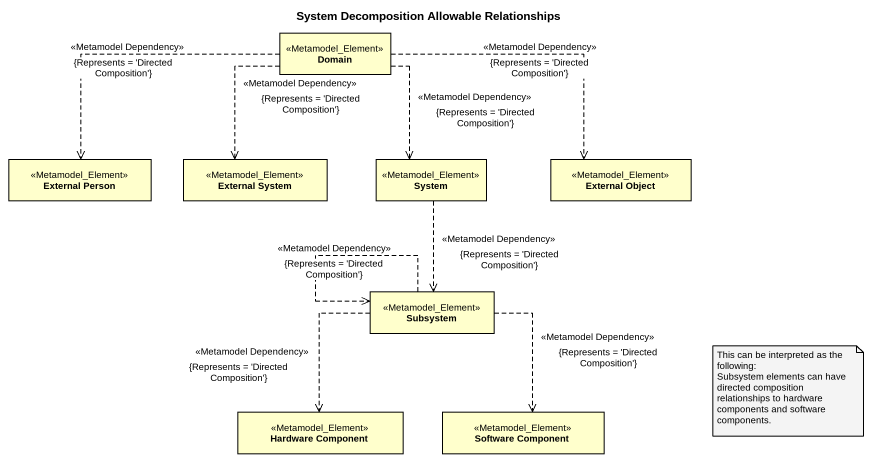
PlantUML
@startuml
title System Decomposition Allowable Relationships
hide circle
hide empty members
class Domain <<Metamodel_Element>>
class "External Person" as External_Person <<Metamodel_Element>>
class "External System" as External_System <<Metamodel_Element>>
class System <<Metamodel_Element>>
class "External Object" as External_Object <<Metamodel_Element>>
class Subsystem <<Metamodel_Element>>
class "Hardware Component" as Hardware_Component <<Metamodel_Element>>
class "Software Component" as Software_Component <<Metamodel_Element>>
Domain .left.> External_Person : <<Metamodel Dependency>>\n{Represents = 'Directed Composition'}
Domain ..> External_System : <<Metamodel Dependency>>\n{Represents = 'Directed Composition'}
Domain ..> System : <<Metamodel Dependency>>\n{Represents = 'Directed Composition'}
Domain .right.> External_Object : <<Metamodel Dependency>>\n{Represents = 'Directed Composition'}
System ..> Subsystem : <<Metamodel Dependency>>\n{Represents = 'Directed Composition'}
Subsystem ..> Subsystem : <<Metamodel Dependency>>\n{Represents = 'Directed Composition'}
Subsystem ..> Hardware_Component : <<Metamodel Dependency>>\n{Represents = 'Directed Composition'}
Subsystem ..> Software_Component : <<Metamodel Dependency>>\n{Represents = 'Directed Composition'}
note as N1
  This can be interpreted as the following:
  Subsystem elements can have directed composition relationships to hardware components and software components.
end note
@enduml
